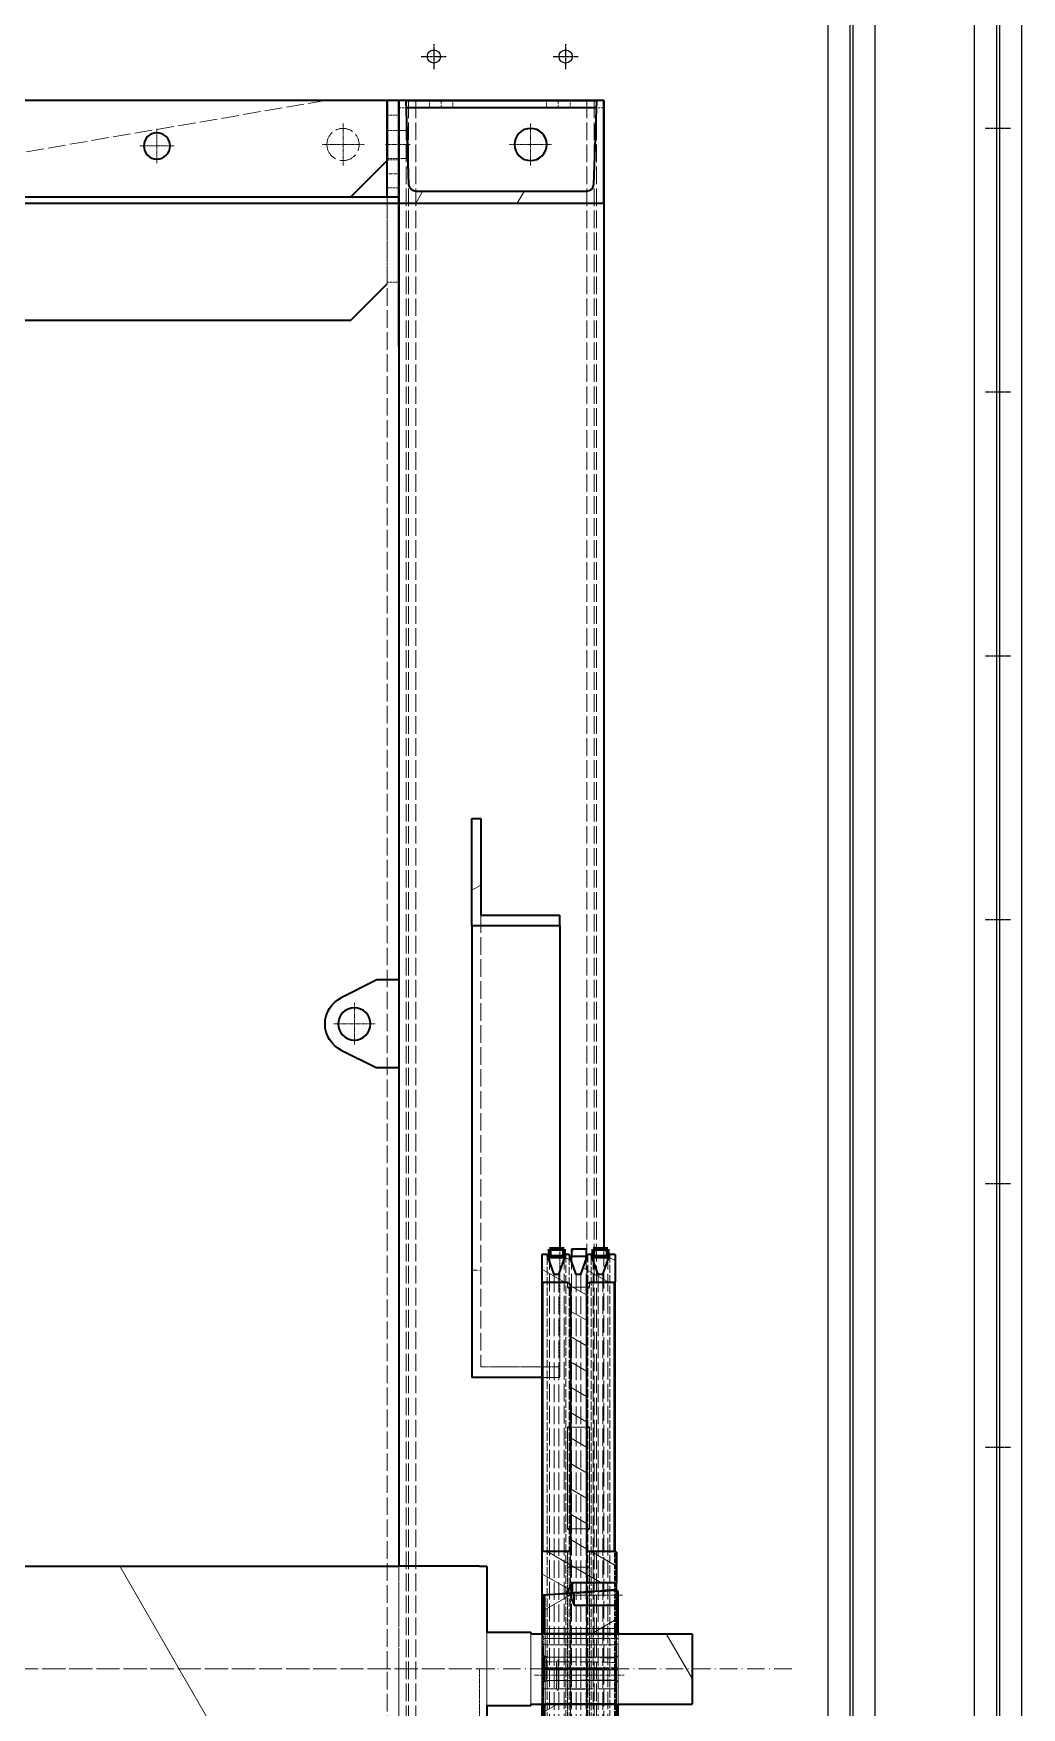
# Model space of a CAD drawing. Header units: millimetres. Extents: x 2911 to 32318, y 2586 to 23381.
# Drawn here: x 13767 to 14442, y 10887 to 12029 of the extents above; entities that cross this region are included whole.
import ezdxf

# ---------------------------------------------------------------- set-up
doc = ezdxf.new("R2010")
doc.units = ezdxf.units.MM
for name, pattern in [('CENTER', [2, 1.25, -0.25, 0.25, -0.25]), ('DASHDOT', [18.5, 12, -3, 0.5, -3]), ('DASHED', [15, 12, -3])]:
    doc.linetypes.add(name, pattern=pattern)
doc.layers.add('center', color=1, linetype='CENTER')

# ---------------------------------------------------------------- blocks, each defined once
blk = doc.blocks.new('A$C55E021B5')
at = {"color": 7, "lineweight": 35}
for p, q in [((580, 2140.5), (580, 1356.9)), ((728, 2140.5), (1362, 2140.5)), ((720, 2074.5), (1370, 2074.5)), ((720, 2070.5), (720, 1140.5)), ((1370, 2070.5), (720, 2070.5)), ((753, 2074.5), (1337, 2074.5)), ((753, 1990.5), (1221.9, 1990.5)), ((670, 1577.4), (670, 1269.3))]:
    blk.add_line(p, q, dxfattribs=at)
at = {"color": 7, "linetype": 'DASHED', "lineweight": 13, "ltscale": 0.008334}
for p, q in [((580, 2140.5), (585, 2140.5)), ((585, 2140.5), (580, 2140.5)), ((664.8, 1070.4), (659.8, 1070.4))]:
    blk.add_line(p, q, dxfattribs=at)
at = {"color": 7, "lineweight": 35, "ltscale": 0.008334}
for p, q in [((580, 2140.5), (585, 2140.5)), ((715, 2140.5), (720, 2140.5)), ((607.2, 1356.9), (607.2, 1351.9)), ((617.2, 1356.9), (617.2, 1351.9)), ((664.8, 1140.5), (659.8, 1140.5))]:
    blk.add_line(p, q, dxfattribs=at)
at = {"color": 7, "lineweight": 35, "ltscale": 0.116666}
for p, q in [((580, 2070.5), (580, 2140.5)), ((720, 2140.5), (720, 2070.5))]:
    blk.add_line(p, q, dxfattribs=at)
at = {"color": 7, "lineweight": 35, "ltscale": 0.008333}
for p, q in [((580, 2135.5), (580, 2140.5)), ((577.3, 1356.9), (577.3, 1351.9)), ((587.3, 1356.9), (587.3, 1351.9)), ((592, 1356.9), (592, 1351.9)), ((602, 1356.9), (602, 1351.9))]:
    blk.add_line(p, q, dxfattribs=at)
at = {"color": 7, "linetype": 'DASHED', "lineweight": 13}
for p, q in [((585, 2140.5), (585, 0.5)), ((586.6, 2140.5), (586.6, 0.5)), ((591.6, 2140.5), (591.6, 0.5)), ((708.4, 2140.5), (708.4, 0.5)), ((713.4, 2140.5), (713.4, 0.5)), ((715, 2140.5), (715, 0.5)), ((770, 2140.5), (1362, 2039.1)), ((728, 1070.5), (728, 2074.5)), ((720, 1070.5), (720, 1972.9)), ((720, 1968.5), (720, 172.5)), ((664, 1584.7), (664, 1276.6)), ((577.3, 967.9), (577.3, 1349.5)), ((580, 1356.9), (580, 403)), ((587.3, 967.9), (587.3, 1349.3)), ((592, 967.9), (592, 1350.2)), ((602, 967.9), (602, 1348.5)), ((607.2, 967.9), (607.2, 1349.8)), ((617.2, 967.9), (617.2, 1349)), ((580.7, 1339.5), (580.7, 801.5)), ((583.9, 1339.5), (583.9, 801.5)), ((595.7, 1339.5), (595.7, 801.5)), ((598.9, 1339.5), (598.9, 801.5)), ((610.7, 1339.5), (610.7, 801.5)), ((613.9, 1339.5), (613.9, 801.5)), ((720, 168.1), (720, 1070.5)), ((728, 66.5), (728, 1070.5))]:
    blk.add_line(p, q, dxfattribs=at)
at = {"color": 7, "lineweight": 35, "ltscale": 0.216666}
for p, q in [((585, 2140.5), (715, 2140.5)), ((715, 2140.5), (585, 2140.5))]:
    blk.add_line(p, q, dxfattribs=at)
at = {"color": 7, "lineweight": 35, "ltscale": 0.095348}
for p, q in [((585, 2140.5), (587, 2083.3)), ((713, 2083.3), (715, 2140.5))]:
    blk.add_line(p, q, dxfattribs=at)
at = {"color": 7, "linetype": 'DASHED', "lineweight": 13, "ltscale": 0.008333}
for p, q in [((603.1, 2135.5), (603.1, 2140.5)), ((619.1, 2135.5), (619.1, 2140.5)), ((683.1, 2135.5), (683.1, 2140.5)), ((699.1, 2135.5), (699.1, 2140.5)), ((715, 2140.5), (720, 2140.5)), ((720, 2140.5), (715, 2140.5)), ((720, 2140.5), (720, 2135.5))]:
    blk.add_line(p, q, dxfattribs=at)
at = {"color": 7, "linetype": 'DASHDOT', "lineweight": 13, "ltscale": 0.01}
for p, q in [((611.1, 2135), (611.1, 2141)), ((691.1, 2135), (691.1, 2141))]:
    blk.add_line(p, q, dxfattribs=at)
at = {"color": 7, "linetype": 'DASHED', "lineweight": 13, "ltscale": 0.116666}
blk.add_line((720, 2140.5), (720, 2070.5), dxfattribs=at)
at = {"color": 7, "lineweight": 35, "ltscale": 0.11}
for p, q in [((720, 2074.5), (720, 2140.5)), ((728, 2074.5), (728, 2140.5))]:
    blk.add_line(p, q, dxfattribs=at)
at = {"color": 7, "lineweight": 35, "ltscale": 0.013333}
for p, q in [((720, 2140.5), (728, 2140.5)), ((720, 2074.5), (728, 2074.5))]:
    blk.add_line(p, q, dxfattribs=at)
at = {"color": 7, "lineweight": 35, "ltscale": 0.068333}
blk.add_line((728, 2140.5), (728, 2099.5), dxfattribs=at)
at = {"color": 7, "linetype": 'DASHED', "lineweight": 13, "ltscale": 0.008625}
blk.add_line((580, 2135.5), (585.2, 2135.5), dxfattribs=at)
at = {"color": 7, "lineweight": 35, "ltscale": 0.216085}
blk.add_line((585.2, 2135.5), (714.8, 2135.5), dxfattribs=at)
at = {"color": 7, "linetype": 'DASHDOT', "lineweight": 13, "ltscale": 0.047667}
for p, q in [((630, 2124.8), (630, 2096.2)), ((758, 2124.8), (758, 2096.2)), ((615.7, 2110.5), (644.3, 2110.5)), ((743.7, 2110.5), (772.3, 2110.5)), ((750.3, 1524.8), (750.3, 1496.2)), ((736, 1510.5), (764.6, 1510.5))]:
    blk.add_line(p, q, dxfattribs=at)
at = {"color": 7, "linetype": 'DASHED', "lineweight": 13, "ltscale": 0.008624}
blk.add_line((714.8, 2135.5), (720, 2135.5), dxfattribs=at)
at = {"color": 7, "linetype": 'DASHED', "lineweight": 13, "ltscale": 0.013333}
for p, q in [((720, 2130.5), (728, 2130.5)), ((720, 2120), (728, 2120)), ((720, 2101), (728, 2101)), ((728, 2100), (720, 2100)), ((728, 2081), (720, 2081)), ((720, 2016.5), (728, 2016.5))]:
    blk.add_line(p, q, dxfattribs=at)
at = {"color": 7, "linetype": 'DASHED', "lineweight": 13, "ltscale": 0.010079}
for p, q in [((720, 2120), (714, 2120)), ((720, 2101), (714, 2101))]:
    blk.add_line(p, q, dxfattribs=at)
at = {"color": 7, "linetype": 'DASHED', "lineweight": 13, "ltscale": 0.009527}
blk.add_line((720, 2120), (714.3, 2120), dxfattribs=at)
at = {"color": 7, "linetype": 'DASHDOT', "lineweight": 13, "ltscale": 0.039}
for p, q in [((885, 2121.2), (885, 2097.8)), ((873.3, 2109.5), (896.7, 2109.5))]:
    blk.add_line(p, q, dxfattribs=at)
at = {"color": 7, "linetype": 'DASHDOT', "lineweight": 13, "ltscale": 0.02876}
blk.add_line((712.2, 2110.5), (729.4, 2110.5), dxfattribs=at)
at = {"color": 7, "linetype": 'DASHED', "lineweight": 13, "ltscale": 0.010632}
blk.add_line((720, 2101), (713.6, 2101), dxfattribs=at)
at = {"color": 7, "linetype": 'DASHDOT', "lineweight": 13, "ltscale": 0.016}
blk.add_line((728.8, 2090.5), (719.2, 2090.5), dxfattribs=at)
at = {"color": 7, "lineweight": 35, "ltscale": 0.058926}
for p, q in [((753, 2074.5), (728, 2099.5)), ((753, 1990.5), (728, 2015.5))]:
    blk.add_line(p, q, dxfattribs=at)
at = {"color": 7, "linetype": 'DASHED', "lineweight": 13, "ltscale": 0.140001}
blk.add_line((728, 2015.5), (728, 2099.5), dxfattribs=at)
at = {"color": 7, "lineweight": 35, "ltscale": 0.233334}
blk.add_line((720, 2070.5), (580, 2070.5), dxfattribs=at)
at = {"color": 7, "lineweight": 35, "ltscale": 0.193355}
blk.add_line((592, 2078.5), (708, 2078.5), dxfattribs=at)
at = {"color": 7, "lineweight": 13, "ltscale": 0.015396}
blk.add_line((639.1, 2070.5), (634.4, 2078.5), dxfattribs=at)
at = {"color": 7, "lineweight": 13, "ltscale": 0.015395}
blk.add_line((708.3, 2070.5), (703.7, 2078.5), dxfattribs=at)
at = {"color": 7, "lineweight": 35, "ltscale": 0.006667}
blk.add_line((720, 2070.5), (720, 2074.5), dxfattribs=at)
at = {"color": 7, "linetype": 'DASHED', "lineweight": 13, "ltscale": 0.006667}
blk.add_line((720, 2070.5), (720, 2074.5), dxfattribs=at)
at = {"color": 7, "lineweight": 35, "ltscale": 0.17003}
blk.add_line((720, 2070.5), (720, 1968.5), dxfattribs=at)
at = {"color": 7, "lineweight": 35, "ltscale": 0.162609}
blk.add_line((720, 1972.9), (720, 2070.5), dxfattribs=at)
at = {"color": 7, "lineweight": 35, "ltscale": 0.10987}
blk.add_line((664, 1650.6), (664, 1584.7), dxfattribs=at)
at = {"color": 7, "lineweight": 35, "ltscale": 0.01}
blk.add_line((670, 1650.6), (664, 1650.6), dxfattribs=at)
at = {"color": 7, "lineweight": 35, "ltscale": 0.122078}
blk.add_line((670, 1577.4), (670, 1650.6), dxfattribs=at)
at = {"color": 7, "lineweight": 13, "ltscale": 0.011547}
blk.add_line((670, 1601.7), (664, 1605.1), dxfattribs=at)
at = {"color": 7, "lineweight": 35, "ltscale": 0.012208}
blk.add_line((610, 1577.4), (610, 1584.7), dxfattribs=at)
at = {"color": 7, "lineweight": 35, "ltscale": 0.09}
blk.add_line((664, 1584.7), (610, 1584.7), dxfattribs=at)
at = {"color": 7, "lineweight": 35, "ltscale": 0.1}
blk.add_line((610, 1577.4), (670, 1577.4), dxfattribs=at)
at = {"color": 7, "lineweight": 35, "ltscale": 0.367477}
blk.add_line((610, 1577.4), (610, 1356.9), dxfattribs=at)
at = {"color": 7, "lineweight": 35, "ltscale": 0.025}
for p, q in [((720, 1540.5), (735, 1540.5)), ((720, 1480.5), (735, 1480.5))]:
    blk.add_line(p, q, dxfattribs=at)
at = {"color": 7, "linetype": 'DASHED', "lineweight": 13, "ltscale": 0.1}
blk.add_line((720, 1540.5), (720, 1480.5), dxfattribs=at)
at = {"color": 7, "lineweight": 35, "ltscale": 0.045137}
for p, q in [((735, 1540.5), (759.2, 1528.4)), ((759.2, 1492.6), (735, 1480.5))]:
    blk.add_line(p, q, dxfattribs=at)
at = {"color": 7, "lineweight": 35, "ltscale": 0.031333}
for p, q in [((572.3, 1353.3), (572.3, 1334.5)), ((622.3, 1353.3), (622.3, 1334.5))]:
    blk.add_line(p, q, dxfattribs=at)
at = {"color": 7, "lineweight": 35, "ltscale": 0.006083}
for p, q in [((572.3, 1353.3), (576, 1353.3)), ((618.7, 1353.3), (622.3, 1353.3))]:
    blk.add_line(p, q, dxfattribs=at)
at = {"color": 7, "lineweight": 13, "ltscale": 0.008252}
blk.add_line((576.6, 1351.4), (572.3, 1349), dxfattribs=at)
at = {"color": 7, "linetype": 'DASHED', "lineweight": 13, "ltscale": 0.471333}
for p, q in [((576, 1353.3), (576, 1070.5)), ((588.7, 1070.5), (588.7, 1353.3)), ((591, 1353.3), (591, 1070.5)), ((603.7, 1070.5), (603.7, 1353.3)), ((606, 1353.3), (606, 1070.5)), ((618.7, 1070.5), (618.7, 1353.3)), ((576, 1070.5), (576, 787.7)), ((588.7, 787.7), (588.7, 1070.5)), ((591, 1070.5), (591, 787.7)), ((603.7, 787.7), (603.7, 1070.5)), ((606, 1070.5), (606, 787.7)), ((618.7, 787.7), (618.7, 1070.5))]:
    blk.add_line(p, q, dxfattribs=at)
at = {"color": 7, "lineweight": 35, "ltscale": 0.024325}
for p, q in [((580.7, 1339.5), (576, 1353.3)), ((583.9, 1339.5), (588.7, 1353.3)), ((595.7, 1339.5), (591, 1353.3)), ((598.9, 1339.5), (603.7, 1353.3)), ((610.7, 1339.5), (606, 1353.3)), ((613.9, 1339.5), (618.7, 1353.3))]:
    blk.add_line(p, q, dxfattribs=at)
at = {"color": 7, "lineweight": 35, "ltscale": 0.016666}
for p, q in [((577.3, 1356.9), (587.3, 1356.9)), ((577.3, 1351.9), (587.3, 1351.9)), ((607.2, 1356.9), (617.2, 1356.9)), ((607.2, 1351.9), (617.2, 1351.9))]:
    blk.add_line(p, q, dxfattribs=at)
at = {"color": 7, "lineweight": 140, "ltscale": 0.008333}
for p, q in [((577.3, 1351.9), (577.3, 1356.9)), ((587.3, 1356.9), (587.3, 1351.9))]:
    blk.add_line(p, q, dxfattribs=at)
at = {"color": 7, "lineweight": 140, "ltscale": 0.016666}
for p, q in [((577.3, 1356.9), (587.3, 1356.9)), ((587.3, 1351.9), (577.3, 1351.9)), ((607.2, 1356.9), (617.2, 1356.9)), ((617.2, 1351.9), (607.2, 1351.9))]:
    blk.add_line(p, q, dxfattribs=at)
at = {"color": 7, "lineweight": 35, "ltscale": 0.003974}
blk.add_line((577.3, 1349.5), (577.3, 1351.9), dxfattribs=at)
at = {"color": 7, "lineweight": 35, "ltscale": 0.004389}
blk.add_line((587.3, 1349.3), (587.3, 1351.9), dxfattribs=at)
at = {"color": 7, "lineweight": 35, "ltscale": 0.003833}
for p, q in [((588.7, 1353.3), (591, 1353.3)), ((603.7, 1353.3), (606, 1353.3))]:
    blk.add_line(p, q, dxfattribs=at)
at = {"color": 7, "lineweight": 35, "ltscale": 0.016667}
for p, q in [((592, 1356.9), (602, 1356.9)), ((592, 1351.9), (602, 1351.9))]:
    blk.add_line(p, q, dxfattribs=at)
at = {"color": 7, "lineweight": 35, "ltscale": 0.002779}
blk.add_line((592, 1350.2), (592, 1351.9), dxfattribs=at)
at = {"color": 7, "lineweight": 13, "ltscale": 0.004374}
blk.add_line((602, 1354.6), (600.7, 1356.9), dxfattribs=at)
at = {"color": 7, "lineweight": 35, "ltscale": 0.005583}
blk.add_line((602, 1348.5), (602, 1351.9), dxfattribs=at)
at = {"color": 7, "lineweight": 13, "ltscale": 0.008589}
blk.add_line((606.6, 1351.4), (602.2, 1348.9), dxfattribs=at)
at = {"color": 7, "lineweight": 140, "ltscale": 0.008334}
for p, q in [((607.2, 1351.9), (607.2, 1356.9)), ((617.2, 1356.9), (617.2, 1351.9))]:
    blk.add_line(p, q, dxfattribs=at)
at = {"color": 7, "lineweight": 35, "ltscale": 0.003532}
blk.add_line((607.2, 1349.8), (607.2, 1351.9), dxfattribs=at)
at = {"color": 7, "linetype": 'DASHED', "lineweight": 13, "ltscale": 0.146009}
blk.add_line((610, 1356.9), (610, 1269.3), dxfattribs=at)
at = {"color": 7, "lineweight": 35, "ltscale": 0.004823}
blk.add_line((617.2, 1349), (617.2, 1351.9), dxfattribs=at)
at = {"color": 7, "lineweight": 13, "ltscale": 0.034078}
blk.add_line((594.1, 1344.2), (576.4, 1334), dxfattribs=at)
at = {"color": 7, "lineweight": 35, "ltscale": 0.005328}
for p, q in [((580.7, 1339.5), (583.9, 1339.5)), ((595.7, 1339.5), (598.9, 1339.5)), ((610.7, 1339.5), (613.9, 1339.5))]:
    blk.add_line(p, q, dxfattribs=at)
at = {"color": 7, "lineweight": 13, "ltscale": 0.030661}
blk.add_line((622.3, 1343.2), (606.4, 1334), dxfattribs=at)
at = {"color": 7, "linetype": 'DASHED', "lineweight": 13, "ltscale": 0.01}
blk.add_line((670, 1342.5), (664, 1342.5), dxfattribs=at)
at = {"color": 7, "lineweight": 35, "ltscale": 0.001178}
for p, q in [((572.8, 1334), (572.3, 1334.5)), ((621.8, 1334), (622.3, 1334.5)), ((571.3, 1150), (571.8, 1150.5)), ((622.3, 1150), (621.8, 1150.5))]:
    blk.add_line(p, q, dxfattribs=at)
at = {"color": 7, "lineweight": 35, "ltscale": 0.306667}
blk.add_line((572.3, 1150.5), (572.3, 1334.5), dxfattribs=at)
at = {"color": 7, "lineweight": 35, "ltscale": 0.028333}
for p, q in [((572.8, 1334), (589.8, 1334)), ((604.8, 1334), (621.8, 1334)), ((604.8, 1150.5), (621.8, 1150.5))]:
    blk.add_line(p, q, dxfattribs=at)
at = {"color": 7, "lineweight": 35, "ltscale": 0.305833}
for p, q in [((572.8, 1150.5), (572.8, 1334)), ((621.8, 1334), (621.8, 1150.5))]:
    blk.add_line(p, q, dxfattribs=at)
at = {"color": 7, "lineweight": 13, "ltscale": 0.00509}
for p, q in [((589.8, 1334), (589.8, 1330.9)), ((604.8, 1334), (604.8, 1330.9))]:
    blk.add_line(p, q, dxfattribs=at)
at = {"color": 7, "linetype": 'DASHED', "lineweight": 13, "ltscale": 0.025}
for p, q in [((604.8, 1330.9), (589.8, 1330.9)), ((604.8, 1166.1), (589.8, 1166.1)), ((589.8, 1139.8), (604.8, 1139.8)), ((589.8, 1070.5), (604.8, 1070.5))]:
    blk.add_line(p, q, dxfattribs=at)
at = {"color": 7, "lineweight": 35, "ltscale": 0.299167}
for p, q in [((591.8, 1332), (591.8, 1152.5)), ((602.8, 1332), (602.8, 1152.5))]:
    blk.add_line(p, q, dxfattribs=at)
at = {"color": 7, "lineweight": 13, "ltscale": 0.02117}
for p, q in [((602.8, 1331.9), (591.8, 1325.6)), ((602.8, 1314.6), (591.8, 1308.3)), ((602.8, 1297.3), (591.8, 1290.9)), ((602.8, 1280), (591.8, 1273.6)), ((602.8, 1262.7), (591.8, 1256.3)), ((602.8, 1245.3), (591.8, 1239)), ((602.8, 1228), (591.8, 1221.7)), ((602.8, 1210.7), (591.8, 1204.3)), ((602.8, 1193.4), (591.8, 1187)), ((602.8, 1176.1), (591.8, 1169.7))]:
    blk.add_line(p, q, dxfattribs=at)
at = {"color": 7, "lineweight": 35, "ltscale": 0.3075}
blk.add_line((622.3, 1334.5), (622.3, 1150), dxfattribs=at)
at = {"color": 7, "linetype": 'DASHED', "lineweight": 13, "ltscale": 0.09}
blk.add_line((664, 1276.6), (610, 1276.6), dxfattribs=at)
at = {"color": 7, "linetype": 'DASHED', "lineweight": 13, "ltscale": 0.020547}
blk.add_line((610, 1269.3), (622.3, 1269.3), dxfattribs=at)
at = {"color": 7, "lineweight": 35, "ltscale": 0.079453}
blk.add_line((622.3, 1269.3), (670, 1269.3), dxfattribs=at)
at = {"color": 7, "lineweight": 13, "ltscale": 0.11547}
for p, q in [((589.8, 1235.4), (589.8, 1166.1)), ((604.8, 1235.4), (604.8, 1166.1))]:
    blk.add_line(p, q, dxfattribs=at)
at = {"color": 7, "lineweight": 35, "ltscale": 0.003333}
for p, q in [((591.8, 1235.4), (589.8, 1235.4)), ((604.8, 1235.4), (602.8, 1235.4))]:
    blk.add_line(p, q, dxfattribs=at)
at = {"color": 7, "linetype": 'DASHED', "lineweight": 13, "ltscale": 0.018333}
blk.add_line((602.8, 1235.4), (591.8, 1235.4), dxfattribs=at)
at = {"color": 7, "linetype": 'DASHED', "lineweight": 13, "ltscale": 1.71661e-05}
blk.add_line((602.8, 1234.4), (602.8, 1234.4), dxfattribs=at)
at = {"color": 7, "linetype": 'DASHED', "lineweight": 13, "ltscale": 1.79291e-05}
blk.add_line((602.8, 1165.1), (602.8, 1165.1), dxfattribs=at)
at = {"color": 7, "lineweight": 13, "ltscale": 0.021177}
blk.add_line((602.8, 1158.7), (591.8, 1152.4), dxfattribs=at)
at = {"color": 7, "lineweight": 13, "ltscale": 0.033172}
blk.add_line((588.6, 1150.5), (571.3, 1140.5), dxfattribs=at)
at = {"color": 7, "lineweight": 35, "ltscale": 0.034333}
blk.add_line((571.3, 1150), (571.3, 1129.4), dxfattribs=at)
at = {"color": 7, "linetype": 'DASHED', "lineweight": 13, "ltscale": 0.133333}
for p, q in [((571.8, 1070.5), (571.8, 1150.5)), ((621.8, 1150.5), (621.8, 1070.5)), ((571.8, 990.5), (571.8, 1070.5)), ((621.8, 1070.5), (621.8, 990.5))]:
    blk.add_line(p, q, dxfattribs=at)
at = {"color": 7, "lineweight": 35, "ltscale": 0.03}
blk.add_line((571.8, 1150.5), (589.8, 1150.5), dxfattribs=at)
at = {"color": 7, "linetype": 'DASHED', "lineweight": 13, "ltscale": 0.266666}
for p, q in [((572.3, 990.5), (572.3, 1150.5)), ((572.8, 990.5), (572.8, 1150.5)), ((621.8, 1150.5), (621.8, 990.5))]:
    blk.add_line(p, q, dxfattribs=at)
at = {"color": 7, "lineweight": 13, "ltscale": 0.070334}
blk.add_line((618.6, 1150.5), (582, 1129.4), dxfattribs=at)
at = {"color": 7, "linetype": 'DASHED', "lineweight": 13, "ltscale": 0.017863}
for p, q in [((589.8, 1150.5), (589.8, 1139.8)), ((604.8, 1150.5), (604.8, 1139.8)), ((571.3, 1065.2), (571.3, 1075.9))]:
    blk.add_line(p, q, dxfattribs=at)
at = {"color": 7, "linetype": 'DASHED', "lineweight": 13, "ltscale": 0.017363}
for p, q in [((591.8, 1152.5), (591.8, 1142.1)), ((602.8, 1142.1), (602.8, 1152.5))]:
    blk.add_line(p, q, dxfattribs=at)
at = {"color": 7, "linetype": 'DASHED', "lineweight": 13, "ltscale": 0.265}
blk.add_line((622.3, 1150), (622.3, 991), dxfattribs=at)
at = {"color": 7, "lineweight": 35, "ltscale": 0.048552}
blk.add_line((622.3, 1150), (622.3, 1120.9), dxfattribs=at)
at = {"color": 7, "linetype": 'DASHED', "lineweight": 13, "ltscale": 0.11547}
for p, q in [((589.8, 1139.8), (589.8, 1070.5)), ((591.8, 1140.9), (591.8, 1071.7)), ((602.8, 1071.7), (602.8, 1140.9)), ((604.8, 1139.8), (604.8, 1070.5)), ((589.8, 1070.5), (589.8, 1001.2)), ((591.8, 1069.3), (591.8, 1000.1)), ((602.8, 1000.1), (602.8, 1069.3)), ((604.8, 1070.5), (604.8, 1001.2))]:
    blk.add_line(p, q, dxfattribs=at)
at = {"color": 7, "linetype": 'DASHED', "lineweight": 13, "ltscale": 0.001917}
for p, q in [((591.8, 1140.9), (591.8, 1142.1)), ((602.8, 1142.1), (602.8, 1140.9))]:
    blk.add_line(p, q, dxfattribs=at)
at = {"color": 7, "lineweight": 13, "ltscale": 0.035271}
blk.add_line((622.3, 1135.4), (604, 1124.8), dxfattribs=at)
at = {"color": 7, "lineweight": 35, "ltscale": 0.075}
blk.add_line((659.8, 1140.5), (659.8, 1095.5), dxfattribs=at)
at = {"color": 7, "lineweight": 35, "ltscale": 0.091666}
for p, q in [((664.8, 1140.5), (719.8, 1140.5)), ((659.8, 1045.5), (659.8, 990.5))]:
    blk.add_line(p, q, dxfattribs=at)
at = {"color": 7, "lineweight": 35, "ltscale": 0.466666}
blk.add_line((999.8, 1140.5), (719.8, 1140.5), dxfattribs=at)
at = {"color": 7, "linetype": 'DASHED', "lineweight": 13, "ltscale": 0.233333}
blk.add_line((720, 1140.5), (720, 1000.5), dxfattribs=at)
at = {"color": 7, "lineweight": 13, "ltscale": 0.26943}
blk.add_line((910.4, 1140.5), (829.6, 1000.5), dxfattribs=at)
at = {"color": 7, "linetype": 'DASHDOT', "lineweight": 13, "ltscale": 0.064356}
blk.add_line((605.7, 1120.8), (567.1, 1120.8), dxfattribs=at)
at = {"color": 7, "lineweight": 35, "ltscale": 0.002388}
blk.add_line((570.3, 1123.4), (571.3, 1124.4), dxfattribs=at)
at = {"color": 7, "lineweight": 35, "ltscale": 0.003135}
blk.add_line((570.3, 1121.5), (570.3, 1123.4), dxfattribs=at)
at = {"color": 7, "lineweight": 35, "ltscale": 0.012563}
for p, q in [((570.3, 1114), (570.3, 1121.5)), ((600.3, 1114), (600.3, 1121.5))]:
    blk.add_line(p, q, dxfattribs=at)
at = {"color": 7, "lineweight": 35, "ltscale": 0.008295}
blk.add_line((571.3, 1124.4), (571.3, 1129.4), dxfattribs=at)
at = {"color": 7, "lineweight": 35, "ltscale": 0.05}
for p, q in [((601.3, 1129.4), (571.3, 1129.4)), ((600.3, 1114), (570.3, 1114)), ((659.8, 1095.5), (629.8, 1095.5)), ((659.8, 1045.5), (629.8, 1045.5))]:
    blk.add_line(p, q, dxfattribs=at)
at = {"color": 7, "linetype": 'DASHED', "lineweight": 13, "ltscale": 0.000899887}
blk.add_line((571.3, 1123.9), (571.3, 1124.4), dxfattribs=at)
at = {"color": 7, "linetype": 'DASHED', "lineweight": 13, "ltscale": 0.077148}
for p, q in [((571.3, 1124.4), (571.3, 1078.1)), ((571.3, 1062.9), (571.3, 1016.6))]:
    blk.add_line(p, q, dxfattribs=at)
at = {"color": 7, "linetype": 'DASHED', "lineweight": 13, "ltscale": 0.079979}
blk.add_line((571.3, 1075.9), (571.3, 1123.9), dxfattribs=at)
at = {"color": 7, "lineweight": 35, "ltscale": 0.001388}
blk.add_line((600.3, 1121.5), (600.3, 1122.3), dxfattribs=at)
at = {"color": 7, "lineweight": 35, "ltscale": 0.011715}
blk.add_line((601.3, 1122.4), (601.3, 1129.4), dxfattribs=at)
at = {"color": 7, "lineweight": 35, "ltscale": 0.014164}
blk.add_line((605.6, 1122), (601.3, 1129.4), dxfattribs=at)
at = {"color": 7, "linetype": 'DASHED', "lineweight": 13, "ltscale": 0.001122}
blk.add_line((601.3, 1121.7), (601.3, 1122.4), dxfattribs=at)
at = {"color": 7, "lineweight": 35, "ltscale": 0.029736}
blk.add_line((620.1, 1121.1), (602.3, 1122.3), dxfattribs=at)
at = {"color": 7, "lineweight": 13, "ltscale": 0.035902}
blk.add_line((621.1, 1110.3), (602.5, 1121), dxfattribs=at)
at = {"color": 7, "lineweight": 35, "ltscale": 0.027986}
blk.add_line((622.3, 1120.9), (605.6, 1122), dxfattribs=at)
at = {"color": 7, "lineweight": 35, "ltscale": 0.002357}
for p, q in [((621.1, 1120.1), (620.1, 1121.1)), ((571.3, 1094.5), (570.3, 1095.5)), ((620.1, 1094.5), (621.1, 1095.5)), ((571.3, 1046.5), (570.3, 1045.5)), ((620.1, 1046.5), (621.1, 1045.5))]:
    blk.add_line(p, q, dxfattribs=at)
at = {"color": 7, "linetype": 'DASHED', "lineweight": 13, "ltscale": 0.069381}
for p, q in [((620.1, 1121.1), (620.1, 1079.5)), ((620.1, 1061.5), (620.1, 1019.9))]:
    blk.add_line(p, q, dxfattribs=at)
at = {"color": 7, "lineweight": 35, "ltscale": 0.040979}
for p, q in [((621.1, 1120.1), (621.1, 1095.5)), ((621.1, 1045.5), (621.1, 1020.9))]:
    blk.add_line(p, q, dxfattribs=at)
at = {"color": 7, "lineweight": 35, "ltscale": 0.043948}
for p, q in [((622.3, 1120.9), (622.3, 1094.5)), ((622.3, 1046.5), (622.3, 1020.1))]:
    blk.add_line(p, q, dxfattribs=at)
at = {"color": 7, "lineweight": 35, "ltscale": 0.030797}
for p, q in [((570.3, 1095.5), (570.3, 1114)), ((570.3, 1027), (570.3, 1045.5))]:
    blk.add_line(p, q, dxfattribs=at)
at = {"color": 7, "lineweight": 13, "ltscale": 0.034848}
blk.add_line((588.4, 1094.5), (570.3, 1105), dxfattribs=at)
at = {"color": 7, "linetype": 'DASHED', "lineweight": 13, "ltscale": 0.084666}
for p, q in [((621.1, 1098.1), (570.3, 1098.1)), ((570.3, 1091.1), (621.1, 1091.1))]:
    blk.add_line(p, q, dxfattribs=at)
at = {"color": 7, "lineweight": 35, "ltscale": 0.08}
blk.add_line((519.8, 1094.5), (519.8, 1046.5), dxfattribs=at)
at = {"color": 7, "lineweight": 35, "ltscale": 0.183334}
for p, q in [((629.8, 1094.5), (519.8, 1094.5)), ((629.8, 1046.5), (519.8, 1046.5))]:
    blk.add_line(p, q, dxfattribs=at)
at = {"color": 7, "lineweight": 13, "ltscale": 0.058957}
blk.add_line((537.4, 1094.5), (519.8, 1063.9), dxfattribs=at)
at = {"color": 7, "lineweight": 35, "ltscale": 0.001192}
for p, q in [((570.3, 1095.5), (570.3, 1094.8)), ((621.1, 1095.5), (621.1, 1094.8))]:
    blk.add_line(p, q, dxfattribs=at)
at = {"color": 7, "lineweight": 35, "ltscale": 0.000474167}
for p, q in [((570.3, 1094.5), (570.3, 1094.8)), ((621.1, 1094.8), (621.1, 1094.5))]:
    blk.add_line(p, q, dxfattribs=at)
at = {"color": 7, "lineweight": 35, "ltscale": 0.000709258}
for p, q in [((570.3, 1094.8), (570.6, 1094.5)), ((620.8, 1094.5), (621.1, 1094.8))]:
    blk.add_line(p, q, dxfattribs=at)
at = {"color": 7, "linetype": 'DASHED', "lineweight": 13, "ltscale": 0.005708}
for p, q in [((570.3, 1091.1), (570.3, 1094.5)), ((621.1, 1094.5), (621.1, 1091.1))]:
    blk.add_line(p, q, dxfattribs=at)
at = {"color": 7, "linetype": 'DASHED', "lineweight": 13, "ltscale": 0.005485}
for p, q in [((570.3, 1087.8), (570.3, 1091.1)), ((621.1, 1091.1), (621.1, 1087.8))]:
    blk.add_line(p, q, dxfattribs=at)
at = {"color": 7, "linetype": 'DASHED', "lineweight": 13, "ltscale": 0.027808}
for p, q in [((570.3, 1087.8), (570.3, 1071.1)), ((621.1, 1087.8), (621.1, 1071.1))]:
    blk.add_line(p, q, dxfattribs=at)
at = {"color": 7, "linetype": 'DASHED', "lineweight": 13, "ltscale": 0.002246}
for p, q in [((571.3, 1086.9), (570.3, 1087.8)), ((621.1, 1087.8), (620.1, 1086.9))]:
    blk.add_line(p, q, dxfattribs=at)
at = {"color": 7, "linetype": 'DASHED', "lineweight": 13, "ltscale": 0.001537}
for p, q in [((570.6, 1094.5), (571.3, 1093.9)), ((620.1, 1093.9), (620.8, 1094.5))]:
    blk.add_line(p, q, dxfattribs=at)
at = {"color": 7, "linetype": 'DASHED', "lineweight": 13, "ltscale": 0.001032}
for p, q in [((571.3, 1094.5), (571.3, 1093.9)), ((620.1, 1094.5), (620.1, 1093.9))]:
    blk.add_line(p, q, dxfattribs=at)
at = {"color": 7, "lineweight": 35, "ltscale": 0.081334}
for p, q in [((571.3, 1094.5), (620.1, 1094.5)), ((571.3, 1046.5), (620.1, 1046.5))]:
    blk.add_line(p, q, dxfattribs=at)
at = {"color": 7, "linetype": 'DASHED', "lineweight": 13, "ltscale": 0.081334}
for p, q in [((571.3, 1093.9), (620.1, 1093.9)), ((620.1, 1086.9), (571.3, 1086.9)), ((571.3, 1071.1), (620.1, 1071.1)), ((620.1, 1069.9), (571.3, 1069.9))]:
    blk.add_line(p, q, dxfattribs=at)
at = {"color": 7, "linetype": 'DASHED', "lineweight": 13, "ltscale": 0.026302}
for p, q in [((571.3, 1086.9), (571.3, 1071.1)), ((620.1, 1086.9), (620.1, 1071.1))]:
    blk.add_line(p, q, dxfattribs=at)
at = {"color": 7, "linetype": 'DASHED', "lineweight": 13, "ltscale": 0.031874}
blk.add_line((622.3, 1094.5), (622.3, 1075.4), dxfattribs=at)
at = {"color": 7, "lineweight": 35, "ltscale": 0.001667}
for p, q in [((629.8, 1095.5), (629.8, 1094.5)), ((570.3, 1046.5), (570.3, 1045.5)), ((621.1, 1046.5), (621.1, 1045.5)), ((629.8, 1046.5), (629.8, 1045.5))]:
    blk.add_line(p, q, dxfattribs=at)
at = {"color": 7, "linetype": 'DASHED', "lineweight": 13, "ltscale": 0.04}
for p, q in [((629.8, 1094.5), (629.8, 1070.5)), ((629.8, 1070.5), (629.8, 1046.5))]:
    blk.add_line(p, q, dxfattribs=at)
at = {"color": 7, "linetype": 'DASHED', "lineweight": 13, "ltscale": 0.041667}
for p, q in [((659.8, 1095.5), (659.8, 1070.5)), ((659.8, 1070.5), (659.8, 1045.5))]:
    blk.add_line(p, q, dxfattribs=at)
at = {"color": 7, "linetype": 'DASHED', "lineweight": 13, "ltscale": 0.002946}
for p, q in [((571.6, 1078.4), (570.3, 1079.7)), ((570.3, 1061.3), (571.6, 1062.6))]:
    blk.add_line(p, q, dxfattribs=at)
at = {"color": 7, "linetype": 'DASHED', "lineweight": 13, "ltscale": 0.000621756}
for p, q in [((571.6, 1077.9), (571.3, 1078.1)), ((571.3, 1062.9), (571.6, 1063.1))]:
    blk.add_line(p, q, dxfattribs=at)
at = {"color": 7, "linetype": 'DASHED', "lineweight": 13, "ltscale": 0.002388}
blk.add_line((572.3, 1074.9), (571.3, 1075.9), dxfattribs=at)
at = {"color": 7, "linetype": 'DASHED', "lineweight": 13, "ltscale": 0.000966644}
for p, q in [((571.6, 1078.4), (571.6, 1077.9)), ((571.6, 1063.1), (571.6, 1062.6))]:
    blk.add_line(p, q, dxfattribs=at)
at = {"color": 7, "linetype": 'DASHED', "lineweight": 13, "ltscale": 0.013229}
for p, q in [((571.6, 1078.4), (571.6, 1070.5)), ((571.6, 1070.5), (571.6, 1062.6))]:
    blk.add_line(p, q, dxfattribs=at)
at = {"color": 7, "linetype": 'DASHED', "lineweight": 13, "ltscale": 0.068234}
for p, q in [((571.6, 1078.4), (612.5, 1078.4)), ((571.6, 1062.6), (612.5, 1062.6))]:
    blk.add_line(p, q, dxfattribs=at)
at = {"color": 7, "linetype": 'DASHED', "lineweight": 13, "ltscale": 0.015982}
blk.add_line((572.3, 1065.3), (572.3, 1074.9), dxfattribs=at)
at = {"color": 7, "linetype": 'DASHED', "lineweight": 13, "ltscale": 0.001642}
blk.add_line((611.3, 1076.4), (611.3, 1075.4), dxfattribs=at)
at = {"color": 7, "linetype": 'DASHED', "lineweight": 13, "ltscale": 0.002315}
blk.add_line((611.3, 1076.4), (612.3, 1075.4), dxfattribs=at)
at = {"color": 7, "linetype": 'DASHED', "lineweight": 13, "ltscale": 0.016862}
blk.add_line((611.3, 1065.3), (611.3, 1075.4), dxfattribs=at)
at = {"color": 7, "linetype": 'DASHED', "lineweight": 13, "ltscale": 0.006007}
blk.add_line((615.9, 1075.4), (612.3, 1075.4), dxfattribs=at)
at = {"color": 7, "linetype": 'DASHED', "lineweight": 13, "ltscale": 0.016866}
blk.add_line((612.3, 1065.3), (612.3, 1075.4), dxfattribs=at)
at = {"color": 7, "linetype": 'DASHED', "lineweight": 13, "ltscale": 0.01069}
blk.add_line((622.3, 1075.4), (615.9, 1075.4), dxfattribs=at)
at = {"color": 7, "linetype": 'DASHED', "lineweight": 13, "ltscale": 0.002457}
for p, q in [((620.1, 1079.5), (619.1, 1078.4)), ((619.1, 1062.6), (620.1, 1061.5))]:
    blk.add_line(p, q, dxfattribs=at)
at = {"color": 7, "linetype": 'DASHED', "lineweight": 13, "ltscale": 0.013207}
for p, q in [((619.1, 1070.5), (619.1, 1078.4)), ((619.1, 1062.6), (619.1, 1070.5))]:
    blk.add_line(p, q, dxfattribs=at)
at = {"color": 7, "linetype": 'DASHED', "lineweight": 13, "ltscale": 0.000447064}
for p, q in [((620.3, 1079.6), (620.1, 1079.5)), ((620.1, 1061.5), (620.3, 1061.4))]:
    blk.add_line(p, q, dxfattribs=at)
at = {"color": 7, "linetype": 'DASHED', "lineweight": 13, "ltscale": 0.000419417}
for p, q in [((620.6, 1079.6), (620.3, 1079.6)), ((620.3, 1061.4), (620.6, 1061.4))]:
    blk.add_line(p, q, dxfattribs=at)
at = {"color": 7, "linetype": 'DASHED', "lineweight": 13, "ltscale": 0.03046}
blk.add_line((620.3, 1079.6), (620.3, 1061.4), dxfattribs=at)
at = {"color": 7, "linetype": 'DASHED', "lineweight": 13, "ltscale": 0.030363}
blk.add_line((620.6, 1079.6), (620.6, 1061.4), dxfattribs=at)
at = {"color": 7, "linetype": 'DASHED', "lineweight": 13, "ltscale": 0.016855}
blk.add_line((622.3, 1075.4), (622.3, 1065.3), dxfattribs=at)
at = {"color": 7, "linetype": 'DASHDOT', "lineweight": 13}
for p, q in [((451.8, 1070.5), (1267.8, 1070.5)), ((1440.5, 1070.5), (654.5, 1070.5))]:
    blk.add_line(p, q, dxfattribs=at)
at = {"color": 7, "linetype": 'DASHDOT', "lineweight": 13, "ltscale": 0.102}
blk.add_line((627.4, 1066.1), (566.2, 1066.1), dxfattribs=at)
at = {"color": 7, "linetype": 'DASHED', "lineweight": 13, "ltscale": 0.002}
for p, q in [((570.3, 1069.9), (570.3, 1071.1)), ((621.1, 1071.1), (621.1, 1069.9))]:
    blk.add_line(p, q, dxfattribs=at)
at = {"color": 7, "linetype": 'DASHED', "lineweight": 13, "ltscale": 0.001666}
for p, q in [((570.3, 1071.1), (571.3, 1071.1)), ((571.3, 1069.9), (570.3, 1069.9)), ((620.1, 1071.1), (621.1, 1071.1)), ((621.1, 1069.9), (620.1, 1069.9))]:
    blk.add_line(p, q, dxfattribs=at)
at = {"color": 7, "linetype": 'DASHED', "lineweight": 13, "ltscale": 0.039}
for p, q in [((570.3, 1069.9), (570.3, 1046.5)), ((571.3, 1069.9), (571.3, 1046.5)), ((620.1, 1069.9), (620.1, 1046.5)), ((621.1, 1069.9), (621.1, 1046.5))]:
    blk.add_line(p, q, dxfattribs=at)
at = {"color": 7, "linetype": 'DASHED', "lineweight": 13, "ltscale": 0.015517}
blk.add_line((571.3, 1055.9), (571.3, 1065.2), dxfattribs=at)
at = {"color": 7, "linetype": 'DASHED', "lineweight": 13, "ltscale": 0.013954}
blk.add_line((572.3, 1056.9), (572.3, 1065.3), dxfattribs=at)
at = {"color": 7, "linetype": 'DASHDOT', "lineweight": 13, "ltscale": 0.020001}
for p, q in [((576.3, 1070.5), (588.3, 1070.5)), ((606.2, 1070.5), (618.2, 1070.5))]:
    blk.add_line(p, q, dxfattribs=at)
at = {"color": 7, "linetype": 'DASHDOT', "lineweight": 13, "ltscale": 0.02}
blk.add_line((591, 1070.5), (603, 1070.5), dxfattribs=at)
at = {"color": 7, "linetype": 'DASHED', "lineweight": 13, "ltscale": 0.014016}
blk.add_line((611.3, 1056.9), (611.3, 1065.3), dxfattribs=at)
at = {"color": 7, "linetype": 'DASHED', "lineweight": 13, "ltscale": 0.014167}
blk.add_line((612.3, 1056.8), (612.3, 1065.3), dxfattribs=at)
at = {"color": 7, "linetype": 'DASHED', "lineweight": 13, "ltscale": 0.013846}
blk.add_line((622.3, 1065.3), (622.3, 1057), dxfattribs=at)
at = {"color": 7, "linetype": 'DASHED', "lineweight": 13, "ltscale": 0.099773}
blk.add_line((664.8, 1070.4), (664.8, 1010.5), dxfattribs=at)
at = {"color": 7, "linetype": 'DASHED', "lineweight": 13, "ltscale": 0.002363}
blk.add_line((571.3, 1055.9), (572.3, 1056.9), dxfattribs=at)
at = {"color": 7, "linetype": 'DASHED', "lineweight": 13, "ltscale": 0.065504}
blk.add_line((571.3, 1016.6), (571.3, 1055.9), dxfattribs=at)
at = {"color": 7, "linetype": 'DASHED', "lineweight": 13, "ltscale": 0.030414}
blk.add_line((611.3, 1056.8), (593.1, 1056.8), dxfattribs=at)
at = {"color": 7, "linetype": 'DASHED', "lineweight": 13, "ltscale": 0.00229}
blk.add_line((612.3, 1056.9), (611.3, 1055.9), dxfattribs=at)
at = {"color": 7, "linetype": 'DASHED', "lineweight": 13, "ltscale": 0.001587}
blk.add_line((611.3, 1056.9), (611.3, 1055.9), dxfattribs=at)
at = {"color": 7, "linetype": 'DASHED', "lineweight": 13, "ltscale": 0.002314}
blk.add_line((612.3, 1056.8), (611.3, 1055.8), dxfattribs=at)
at = {"color": 7, "linetype": 'DASHED', "lineweight": 13, "ltscale": 0.000201416}
blk.add_line((611.3, 1055.8), (611.3, 1055.9), dxfattribs=at)
at = {"color": 7, "linetype": 'DASHED', "lineweight": 13, "ltscale": 0.016697}
blk.add_line((622.3, 1056.8), (612.3, 1056.8), dxfattribs=at)
at = {"color": 7, "linetype": 'DASHED', "lineweight": 13, "ltscale": 0.017489}
blk.add_line((622.3, 1057), (622.3, 1046.5), dxfattribs=at)
at = {"color": 7, "lineweight": 13, "ltscale": 0.018387}
blk.add_line((621.1, 1041), (611.6, 1046.5), dxfattribs=at)
at = {"color": 7, "lineweight": 35}
for points in [[(591.7, 1234.7), (591.5, 1234.9), (591.2, 1235.1)], [(603.4, 1235.1), (603.2, 1234.9), (603, 1234.7)], [(591.2, 1165.8), (591.5, 1165.6), (591.7, 1165.5)], [(591.7, 1165.5), (591.8, 1165.3), (591.8, 1165.1)], [(602.8, 1165.1), (602.9, 1165.3), (603, 1165.5)], [(603, 1165.5), (603.2, 1165.6), (603.4, 1165.8)], [(602.5, 1121.2), (602.5, 1120.4), (602.4, 1119.7), (602.3, 1119.1), (602.1, 1118.4), (601.9, 1117.6), (601.5, 1116.6), (601, 1115.5), (600.3, 1114)]]:
    blk.add_lwpolyline(points, dxfattribs=at)
at = {"color": 7, "linetype": 'DASHED', "lineweight": 13}
for points in [[(591.2, 1140.1), (591.4, 1140.2), (591.7, 1140.5)], [(571.6, 1063.1), (583.7, 1062.8), (596, 1062.7), (604.3, 1062.6), (612.5, 1062.6)], [(591.2, 1070.2), (591.5, 1070), (591.7, 1069.8)]]:
    blk.add_lwpolyline(points, dxfattribs=at)
at = {"color": 7, "lineweight": 35}
for centre, radius in [((630, 2110.5), 11), ((885, 2109.5), 9), ((750.3, 1510.5), 11)]:
    blk.add_circle(centre, radius, dxfattribs=at)
at = {"color": 7, "linetype": 'DASHED', "lineweight": 13}
blk.add_circle((758, 2110.5), 11, dxfattribs=at)
at = {"color": 7, "lineweight": 35}
for centre, radius, start, end in [((592, 2083.5), 5, 182, 270), ((708, 2083.5), 5, 270, 358), ((750.3, 1510.5), 20, 296.565, 63.4349), ((589.8, 1332), 2, 360, 90), ((589.8, 1329), 1.98, 67.3584, 89.9815), ((589.8, 1328.9), 2, 44.7785, 67.3264), ((589.8, 1328.9), 2.03, 22.3449, 44.7591), ((589.8, 1328.9), 2.05, 0.0003, 22.338), ((604.8, 1332), 2, 90, 180), ((604.9, 1328.9), 2.05, 157.662, 179.9997), ((604.9, 1328.9), 2.03, 135.2409, 157.6551), ((604.8, 1328.9), 2, 112.6736, 135.2215), ((604.8, 1329), 1.98, 90.0185, 112.6416), ((589.8, 1231.6), 3.76, 78.46, 90.1488), ((590.1, 1232.7), 2.66, 64.1106, 78.8784), ((604.6, 1232.7), 2.66, 101.1522, 115.9867), ((604.8, 1231.6), 3.76, 89.8498, 101.5751), ((589.8, 1162.3), 3.77, 78.4661, 90.1427), ((590.1, 1163.4), 2.67, 64.1177, 78.8709), ((604.6, 1163.4), 2.67, 101.1291, 115.8823), ((604.8, 1162.3), 3.77, 89.8573, 101.5339), ((589.8, 1152.5), 2, 270, 0), ((604.8, 1152.5), 2, 180, 270), ((2888, 33303.2), 32262.1, 265.88223, 265.93387), ((601.2, 1105.9), 16.4, 86.0303, 93.0135), ((594.1, 1120.8), 8.38, 3.0162, 10.8645)]:
    blk.add_arc(centre, radius, start, end, dxfattribs=at)
at = {"color": 7, "linetype": 'DASHED', "lineweight": 13}
for centre, radius, start, end in [((589.8, 1141.6), 1.77, 270.1351, 294.4153), ((589.8, 1143.1), 3.33, 269.8698, 282.4855), ((589.7, 1141.8), 1.99, 294.596, 317.8233), ((590, 1142.3), 2.51, 282.1055, 297.8823), ((589.5, 1142), 2.34, 317.8054, 339.3913), ((589.2, 1142.1), 2.59, 339.2628, 0.0641), ((591.1, 1141), 0.758, 320.9058, 358.6329), ((605.4, 1142.1), 2.59, 179.9359, 200.7372), ((603.6, 1141), 0.759, 181.3861, 219.0755), ((605.2, 1142), 2.34, 200.6087, 222.1946), ((604.1, 1141.4), 1.43, 218.9795, 242.7738), ((604.9, 1141.8), 1.99, 222.1767, 245.404), ((604.6, 1142.3), 2.52, 242.1275, 257.886), ((604.8, 1141.6), 1.77, 245.5847, 269.8649), ((604.8, 1143.1), 3.33, 257.5231, 270.1222), ((1347.8, 11578), 10482.9, 265.75204, 265.91644), ((604.8, 1104.9), 17.2, 87.4799, 101.7407), ((557, 1068.9), 17.1, 32.8775, 38.624), ((612.5, -524.8), 1603.3, 89.7649, 89.9993), ((615.9, -822.5), 1897.9, 89.8062, 89.9998), ((619.6, 1070.3), 8.13, 79.038, 82.9646), ((557, 1072.1), 17.1, 321.3784, 327.1185), ((589.8, 1073.8), 3.33, 269.8778, 282.4769), ((589.8, 1067.2), 3.33, 77.5228, 90.1231), ((590, 1073), 2.52, 282.114, 297.8725), ((590, 1068), 2.52, 62.1264, 77.889), ((590.5, 1072.1), 1.43, 297.2262, 321.0205), ((591.1, 1071.7), 0.759, 320.9245, 358.6139), ((591.1, 1069.3), 0.758, 1.3696, 39.0939), ((603.6, 1071.7), 0.759, 181.3861, 219.0755), ((603.6, 1069.3), 0.758, 140.9061, 178.6304), ((604.1, 1072.1), 1.43, 218.9795, 242.7738), ((604.1, 1068.9), 1.43, 117.2172, 141.027), ((604.6, 1073), 2.52, 242.1275, 257.886), ((604.6, 1068), 2.52, 102.111, 117.8736), ((604.8, 1073.8), 3.33, 257.5231, 270.1222), ((604.8, 1067.2), 3.33, 89.8769, 102.4772), ((612.5, 2667.2), 1604.7, 270.0005, 270.2346), ((619.6, 1070.7), 8.18, 277.0474, 280.95), ((592.8, 2703.1), 1646.3, 269.2872, 270.0103), ((592.8, 2942.8), 1886.1, 270.0088, 270.563), ((592.1, 3010.5), 1953.8, 270.5931, 270.8869)]:
    blk.add_arc(centre, radius, start, end, dxfattribs=at)
for centre, major_axis, ratio, start_param, end_param in [((714, 2110.5), (0, 9.5), 0.034921, 1.0708, 3.14163), ((714, 2110.5), (0, 9.5), 0.034919, 0.00005, 1.070675), ((714, 2110.5), (0, 9.5), 0.034921, 4.212393, 6.283223), ((714, 2110.5), (0, 9.5), 0.034919, 3.141642, 4.212267), ((635.4, 1068.5), (127.9, -1.8), 0.076774, 1.75197, 2.094593), ((635, 1063.3), (152.4, -1.5), 0.078624, 1.727756, 1.995786)]:
    blk.add_ellipse(centre, major_axis=major_axis, ratio=ratio, start_param=start_param, end_param=end_param, dxfattribs=at)
at = {"color": 7, "lineweight": 35}
for centre, ratio, start_param, end_param in [((589.8, 1234.3), 0.504948, 6.282503, 6.675991), ((604.8, 1234.3), 0.504401, 2.750569, 3.132309)]:
    blk.add_ellipse(centre, major_axis=(2.01, 0), ratio=ratio, start_param=start_param, end_param=end_param, dxfattribs=at)
blk = doc.blocks.new('A$C1F404FBA')
for p, q in [((9.5, 2586), (9.5, 0)), ((24.5, 2586), (24.5, 0))]:
    blk.add_line(p, q)
at = {"layer": 'center'}
for p, q in [((17, 2373), (0, 2373)), ((17, 2193), (0, 2193)), ((17, 2013), (0, 2013)), ((17, 1833), (0, 1833)), ((17, 1653), (0, 1653)), ((17, 1473), (0, 1473))]:
    blk.add_line(p, q, dxfattribs=at)
blk = doc.blocks.new('A$C25707C5C')
for p, q in [((1100, 2586), (1100, 0)), ((1085, 0), (1085, 2555.8))]:
    blk.add_line(p, q)
for centre in [(715.9, 2422), (715.9, 2422), (715.9, 2422), (715.9, 2422), (805.9, 2422), (805.9, 2422), (805.9, 2422), (805.9, 2422)]:
    blk.add_circle(centre, 4.5)
at = {"layer": 'center'}
for p, q in [((707.4, 2422), (724.4, 2422)), ((707.4, 2422), (724.4, 2422)), ((715.9, 2430.5), (715.9, 2413.5)), ((715.9, 2430.5), (715.9, 2413.5)), ((797.4, 2422), (814.4, 2422)), ((797.4, 2422), (814.4, 2422)), ((805.9, 2430.5), (805.9, 2413.5)), ((805.9, 2430.5), (805.9, 2413.5)), ((1109.5, 2373), (1092.5, 2373)), ((1109.5, 2193), (1092.5, 2193)), ((1109.5, 2013), (1092.5, 2013)), ((1109.5, 1833), (1092.5, 1833)), ((1109.5, 1653), (1092.5, 1653)), ((1109.5, 1473), (1092.5, 1473))]:
    blk.add_line(p, q, dxfattribs=at)
blk = doc.blocks.new('A$C598110FA')
for p, q in [((0, 9.5), (0, 2265.5)), ((0, 9.5), (0, 2265.5)), ((15, 9.5), (15, 2265.5))]:
    blk.add_line(p, q)
blk = doc.blocks.new('A$C35EA48DC')
for p, q in [((1085, 9.5), (1085, 2265.5)), ((1100, 9.5), (1100, 2265.5)), ((1100, 9.5), (1100, 2265.5))]:
    blk.add_line(p, q)
blk = doc.blocks.new('1')
for name, p in [('A$C25707C5C', (13324.7, 9591.3)), ('A$C1F404FBA', (14417.2, 9591.3))]:
    blk.add_blockref(name, p)
at = {"color": 7}
for name, p in [('A$C35EA48DC', (13224.8, 9817.8)), ('A$C598110FA', (14326.8, 9817.8))]:
    blk.add_blockref(name, p, dxfattribs=at)
at = {"xscale": -1}
blk.add_blockref('A$C55E021B5', (14736.7, 9842.8), dxfattribs=at)

msp = doc.modelspace()

# ---------------------------------------------------------------- block references
msp.add_blockref('1', (0, 0))

doc.saveas('drawing.dxf')
